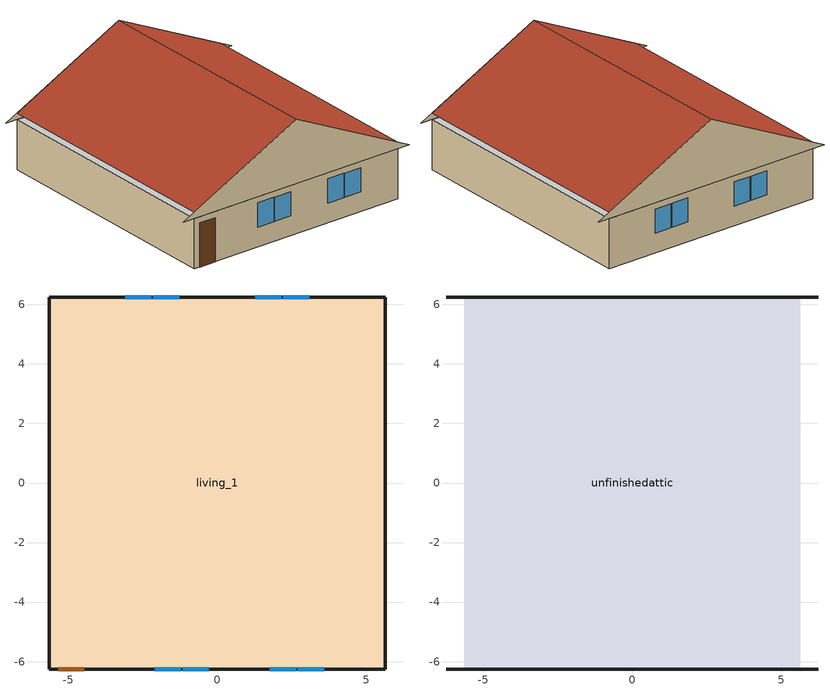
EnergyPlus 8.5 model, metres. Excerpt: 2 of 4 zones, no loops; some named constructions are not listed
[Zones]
living_1
 floor ground (Slab): -5.64,6.25 5.64,6.25 5.64,-6.25 -5.64,-6.25 z0
 wall outside (ExtInsFinWall): -5.64,6.25 -5.64,-6.25 5.64,-6.25 5.64,6.25 -5.64,6.25 z0:2.44
 window (front-Glass): -2.11,-6.25 -1.23,-6.25 / -1.17,-6.25 -0.29,-6.25 / 1.77,-6.25 2.65,-6.25 / 2.71,-6.25 3.59,-6.25 z0.96:2.13
 window (back-Glass): 2.15,6.25 1.27,6.25 / 3.09,6.25 2.21,6.25 / -2.21,6.25 -3.09,6.25 / -1.27,6.25 -2.15,6.25 z0.96:2.13
 door (livingDoors): -5.33,-6.25 -4.46,-6.25 z0:2.13
unfinishedattic
 floor to living_1 (FinInsUnfinUAFloor): -5.64,6.25 5.64,6.25 5.64,-6.25 -5.64,-6.25 z2.44
 wall outside (ExtUninsUnfinWall): -6.25,-6.25,2.44 6.25,-6.25,2.44 0,-6.25,5.56; 6.25,6.25,2.44 -6.25,6.25,2.44 0,6.25,5.56
 roof outside (UnfinInsExtRoof): 5.64,-6.25,2.74 5.64,6.25,2.74 0,6.25,5.56 0,-6.25,5.56; -5.64,6.25,2.74 -5.64,-6.25,2.74 0,-6.25,5.56 0,6.25,5.56
[Material] Roughness=Rough
Name | Thickness {m} | Conductivity {W/m-K} | Density {kg/m3} | Specific Heat {J/kg-K} | Thermal Absorptance | Solar Absorptance | Visible Absorptance
CeilingMass | 0.0127 | 0.160291 | 801 | 837.4 | 0.9 | 0.3 | 0.1
UAAdditionalCeilingIns | 0.12827 | 0.0411113 | 16.02 | 1046.75
UATrussandIns | 0.0889 | 0.0436674 | 50.7834 | 1165.1
[Construction]
RevFinInsUnfinUAFloor: UAAdditionalCeilingIns, UATrussandIns, CeilingMass
[Schedule:Day:Hourly]
BathExhaustDay_1: 0, 0, 0, 0, 0, 0, 1, 0, 0, 0, 0, 0, 0, 0, 0, 0, 0, 0, 0, 0, 0, 0, 0, 0
CeilingFanWeekday_1; CeilingFanWeekend_1: 1, 1, 1, 1, 1, 1, 1, 1, 1, 1, 1, 1, 1, 1, 1, 1, 1, 1, 1, 1, 1, 1, 1, 1
ClothesDryerExhaustDay_1: 0, 0, 0, 0, 0, 0, 0, 0, 0, 0, 1, 0, 0, 0, 0, 0, 0, 0, 0, 0, 0, 0, 0, 0
NatVentClgSsnTempWkDay_1; NatVentClgSsnTempWkEnd_1; NatVentOvlpSsnTemp_1; NatVentOvlpSsnTempWkDay_1: 21.6667, 21.6667, 21.6667, 21.6667, 21.6667, 21.6667, 21.6667, 21.6667, 21.6667, 21.6667, 21.6667, 21.6667, 21.6667, 21.6667, 21.6667, 21.6667, 21.6667, 21.6667, 21.6667, 21.6667, 21.6667, 21.6667, 21.6667, 21.6667
NatVentHtgSsnTempWkDay_1; NatVentHtgSsnTempWkEnd_1: 24.4444, 24.4444, 24.4444, 24.4444, 24.4444, 24.4444, 24.4444, 24.4444, 24.4444, 24.4444, 24.4444, 24.4444, 24.4444, 24.4444, 24.4444, 24.4444, 24.4444, 24.4444, 24.4444, 24.4444, 24.4444, 24.4444, 24.4444, 24.4444
RangeHoodDay_1: 0, 0, 0, 0, 0, 0, 0, 0, 0, 0, 0, 0, 0, 0, 0, 0, 0, 1, 0, 0, 0, 0, 0, 0
[Schedule:Week:Compact]
BathExhaustWk_1: For: Weekdays, BathExhaustDay_1, For: CustomDay1, BathExhaustDay_1, For: CustomDay2, BathExhaustDay_1, For: AllOtherDays, BathExhaustDay_1
CeilingFanWeek_1: For: Weekdays, CeilingFanWeekday_1, For: CustomDay1, CeilingFanWeekday_1, For: CustomDay2, CeilingFanWeekend_1, For: AllOtherDays, CeilingFanWeekend_1
ClothesDryerExhaustWk_1: For: Weekdays, ClothesDryerExhaustDay_1, For: CustomDay1, ClothesDryerExhaustDay_1, For: CustomDay2, ClothesDryerExhaustDay_1, For: AllOtherDays, ClothesDryerExhaustDay_1
NatVentClgSsnTempWeek_1: For: Weekdays, NatVentClgSsnTempWkDay_1, For: CustomDay1, NatVentClgSsnTempWkDay_1, For: CustomDay2, NatVentClgSsnTempWkEnd_1, For: AllOtherDays, NatVentClgSsnTempWkEnd_1
NatVentHtgSsnTempWeek_1: For: Weekdays, NatVentHtgSsnTempWkDay_1, For: CustomDay1, NatVentHtgSsnTempWkDay_1, For: CustomDay2, NatVentHtgSsnTempWkEnd_1, For: AllOtherDays, NatVentHtgSsnTempWkEnd_1
NatVentOvlpSsnTempWeek_1: For: Weekdays, NatVentOvlpSsnTempWkDay_1, For: CustomDay1, NatVentOvlpSsnTempWkDay_1, For: CustomDay2, NatVentOvlpSsnTemp_1, For: AllOtherDays, NatVentOvlpSsnTemp_1
RangeHoodWk_1: For: Weekdays, RangeHoodDay_1, For: CustomDay1, RangeHoodDay_1, For: CustomDay2, RangeHoodDay_1, For: AllOtherDays, RangeHoodDay_1
[Schedule:Year]
BathExhaust_1: BathExhaustWk_1, 1, 1, 12, 31
CeilingFan_1: CeilingFanWeek_1, 1, 1, 12, 31
ClothesDryerExhaust_1: ClothesDryerExhaustWk_1, 1, 1, 12, 31
NatVentTemp_1: NatVentHtgSsnTempWeek_1, 1, 1, 1, 31, NatVentHtgSsnTempWeek_1, 2, 1, 2, 28, NatVentHtgSsnTempWeek_1, 3, 1, 3, 31, NatVentHtgSsnTempWeek_1, 4, 1, 4, 30, NatVentOvlpSsnTempWeek_1, 5, 1, 5, 31, NatVentOvlpSsnTempWeek_1, 6, 1, 6, 30, NatVentClgSsnTempWeek_1, 7, 1, 7, 31, NatVentClgSsnTempWeek_1, 8, 1, 8, 31, NatVentOvlpSsnTempWeek_1, 9, 1, 9, 30, NatVentHtgSsnTempWeek_1, 10, 1, 10, 31, NatVentHtgSsnTempWeek_1, 11, 1, 11, 30, NatVentHtgSsnTempWeek_1, 12, 1, 12, 31
RangeHood_1: RangeHoodWk_1, 1, 1, 12, 31
